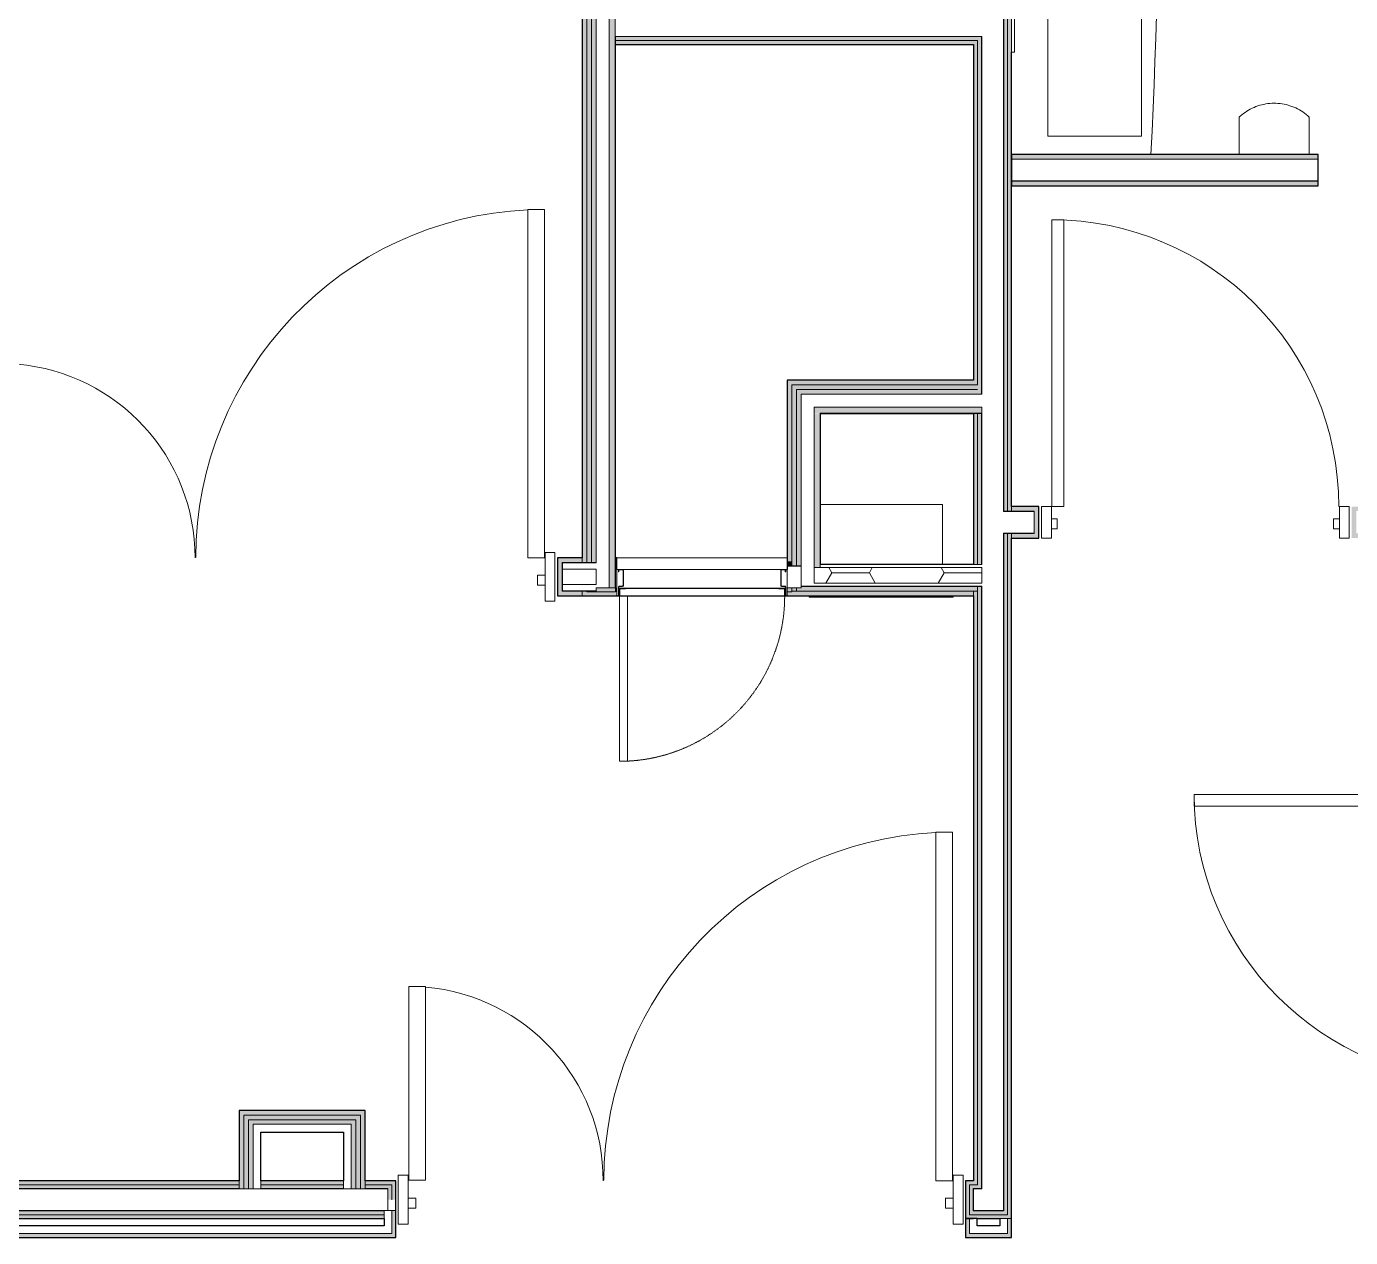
# Model space of a CAD drawing. Header units: millimetres. Extents: x 155920 to 295199, y -4084 to 97293.
# Drawn here: x 174610 to 178886, y 28346 to 32258 of the extents above; entities that cross this region are included whole.
import ezdxf

# ---------------------------------------------------------------- set-up
doc = ezdxf.new("R2010")
doc.units = ezdxf.units.MM
doc.header["$MEASUREMENT"] = 0
doc.linetypes.add('Elevation Swings', pattern=[3, 2, -1])
for name, color, linetype, lineweight in [('A-DETL-GENF', 7, 'CONTINUOUS', 9), ('A-DOOR', 4, 'CONTINUOUS', 9), ('A-DOOR-FRAM', 4, 'CONTINUOUS', 18), ('A-GENM', 8, 'CONTINUOUS', 9), ('A-WALL', 7, 'CONTINUOUS', 9), ('A-WALL-PATT', 7, 'CONTINUOUS', 25), ('E-ELEC-FIXT', 91, 'CONTINUOUS', 9), ('I-FURN', 8, 'CONTINUOUS', 9), ('I-WALL', 7, 'CONTINUOUS', 9), ('P-SANR-FIXT', 7, 'CONTINUOUS', 9)]:
    doc.layers.add(name, color=color, linetype=linetype, lineweight=lineweight)

msp = doc.modelspace()

# ---------------------------------------------------------------- hatches: boundary and pattern name
at = {"layer": 'A-WALL-PATT', "lineweight": 5}
h = msp.add_hatch(color=256, dxfattribs=at)
h.paths.add_polyline_path([(176405, 30419.1), (176420, 30419.1), (176420, 30434.1), (176405, 30434.1)], flags=0)
h.paths.add_polyline_path([(176420, 30526.1), (176420, 32309.4), (176405, 32309.4), (176405, 30526.1)], flags=0)
h = msp.add_hatch(color=256, dxfattribs=at)
h.paths.add_polyline_path([(176435, 30431.6), (176435, 30434.1), (176420, 30434.1), (176420, 30431.6)], flags=0)
h.paths.add_polyline_path([(176435, 30526.1), (176435, 32309.4), (176420, 32309.4), (176420, 30526.1)], flags=0)
for points in [[(176450, 30526.1), (176450, 32296.9), (176435, 32296.9), (176435, 30526.1)], [(176511, 30445.1), (176511, 32295.9), (176492, 32295.9), (176492, 30445.1)], [(177778.5, 30692.3), (177791, 30692.3), (177791, 32321.9), (177778.5, 32321.9), (177778.5, 30802.1)], [(177681.5, 32212.4), (177681.5, 32224.9), (176512, 32224.9), (176512, 32212.4), (177672.6, 32212.4)], [(178782.1, 31829.7), (178782.1, 31844.7), (177791, 31844.7), (177791, 31829.7), (178719.1, 31829.7)], [(177082, 30528.6), (177082, 31100), (177067, 31100), (177067, 30528.6), (177074.6, 30528.6)], [(177681.5, 31085), (177681.5, 31100), (177082, 31100), (177082, 31085), (177672.6, 31085)], [(177669, 31070), (177681.5, 31070), (177681.5, 31085), (177097, 31085), (177097, 31070), (177373.6, 31070)], [(177112, 30516.1), (177112, 31070), (177097, 31070), (177097, 30516.1)], [(177672.6, 31009), (177695, 31009), (177695, 31028), (177154, 31028), (177154, 31009), (177669, 31009)], [(177154, 30510.1), (177173, 30510.1), (177173, 31009), (177154, 31008), (177154, 30520.1)], [(177778.5, 28419.8), (177778.5, 30620.3), (177766, 30620.3), (177766, 28419.8)], [(177778.5, 28407.3), (177791, 28407.3), (177791, 30620.3), (177778.5, 30620.3), (177778.5, 28419.8)], [(177067, 30516.1), (177082, 30516.1), (177082, 30528.6), (177067, 30528.6), (177067, 30520.1)], [(176512, 30419.1), (176517, 30419.1), (176517, 30480.1), (176512, 30480.1), (176512, 30431.6), (176420, 30431.6), (176420, 30419.1), (176498.1, 30419.1)], [(177373.6, 30434.1), (177681.5, 30434.1), (177681.5, 30449.1), (177112, 30449.1), (177112, 30444.1), (177097, 30444.1), (177097, 30434.1), (177224.1, 30434.1)], [(177082, 30419.1), (177669, 30419.1), (177669, 30434.1), (177082, 30434.1), (177082, 30431.6), (177067, 30431.6), (177067, 30419.1), (177074.6, 30419.1)], [(175312.4, 28503.3), (175327.4, 28503.3), (175327.4, 28741.8), (175312.4, 28741.8), (175312.4, 28529.3)], [(175674.1, 28726.8), (175674.1, 28741.8), (175327.4, 28741.8), (175327.4, 28726.8), (175659.1, 28726.8)], [(175689.1, 28503.3), (175689.1, 28741.8), (175674.1, 28741.8), (175674.1, 28503.3)], [(175342.4, 28503.3), (175342.4, 28726.8), (175327.4, 28726.8), (175327.4, 28503.3)], [(175367.4, 28711.8), (175659.1, 28711.8), (175659.1, 28726.8), (175342.4, 28726.8), (175342.4, 28711.8)], [(175674.1, 28503.3), (175674.1, 28726.8), (175659.1, 28726.8), (175659.1, 28503.3)], [(177655.3, 28346.1), (177655.3, 28407.3), (177642.8, 28407.3), (177642.8, 28346.1)], [(177791, 28346.1), (177791, 28407.3), (177778.5, 28407.3), (177778.5, 28346.1)], [(177778.5, 28346.1), (177778.5, 28358.6), (177655.3, 28358.6), (177655.3, 28346.1), (177753.5, 28346.1)]]:
    msp.add_hatch(color=256, dxfattribs=at).paths.add_polyline_path(points, flags=0)
h = msp.add_hatch(color=256, dxfattribs=at)
h.paths.add_polyline_path([(177778.5, 30692.3), (177778.5, 32295.9), (177766, 32295.9), (177766, 30692.3)], flags=0)
h.paths.add_polyline_path([(177778.5, 32296.9), (177778.5, 32309.4), (177776, 32309.4), (177776, 32296.9)], flags=0)
at = {"layer": 'A-WALL-PATT', "lineweight": 9}
for points in [[(177669, 32199.9), (177669, 32212.4), (176512, 32212.4), (176512, 32199.9), (177373.6, 32199.9)], [(178569.6, 31742.7), (178782.1, 31742.7), (178782.1, 31757.7), (177791, 31757.7), (177791, 31742.7), (178270.6, 31742.7)], [(177669, 31100), (177669, 31115), (177067, 31115), (177067, 31100), (177373.6, 31100)], [(176517, 30480.1), (176517, 30541.1), (176512, 30541.1), (176512, 30480.1)], [(175312.4, 28503.3), (175312.4, 28756.8), (175297.4, 28756.8), (175297.4, 28503.3)], [(175312.4, 28741.8), (175689.1, 28741.8), (175689.1, 28756.8), (175312.4, 28756.8)], [(175704.1, 28503.3), (175704.1, 28756.8), (175689.1, 28756.8), (175689.1, 28503.3)], [(175790.3, 28346.1), (175802.8, 28346.1), (175802.8, 28433.3), (175790.3, 28433.3), (175790.3, 28358.6)], [(175790.3, 28346.1), (175790.3, 28358.6), (173560.8, 28358.6), (173560.8, 28346.1), (175765.3, 28346.1)]]:
    msp.add_hatch(color=256, dxfattribs=at).paths.add_polyline_path(points, flags=0)
h = msp.add_hatch(color=256, dxfattribs=at)
h.paths.add_polyline_path([(177669, 30664.8), (177681.5, 30664.8), (177681.5, 31008), (177669, 31008), (177669, 30802.1)], flags=0)
h.paths.add_polyline_path([(177669, 31100), (177681.5, 31100), (177681.5, 32212.4), (177669, 32212.4), (177669, 31115)], flags=0)
at = {"layer": 'A-WALL-PATT', "lineweight": 5}
h = msp.add_hatch(color=256, dxfattribs=at)
h.paths.add_polyline_path([(177694, 30664.8), (177694, 31008), (177681.5, 31008), (177681.5, 30664.8)], flags=0)
h.paths.add_polyline_path([(177681.5, 31070), (177694, 31070), (177694, 32224.9), (177681.5, 32224.9), (177681.5, 31085)], flags=0)
h = msp.add_hatch(color=256, dxfattribs=at)
h.paths.add_polyline_path([(177082, 30434.1), (177097, 30434.1), (177097, 30444.1), (177082, 30444.1)], flags=0)
h.paths.add_polyline_path([(177097, 30516.1), (177097, 31085), (177082, 31085), (177082, 30516.1)], flags=0)
h = msp.add_hatch(color=256, dxfattribs=at)
h.paths.add_polyline_path([(178890, 30656.3), (178905, 30656.3), (178905, 30692.3), (179819.8, 30692.3), (179819.8, 30707.3), (178890, 30707.3)], flags=0)
h.paths.add_polyline_path([(177880, 30656.3), (177880, 30707.3), (177791, 30707.3), (177791, 30692.3), (177865, 30692.3), (177865, 30656.3)], flags=0)
h.paths.add_polyline_path([(181741.1, 30692.3), (181741.1, 30707.3), (181471.8, 30707.3), (181471.8, 30692.3), (181634.1, 30692.3)], flags=0)
h.paths.add_polyline_path([(181446.8, 30692.3), (181446.8, 30707.3), (179891.8, 30707.3), (179891.8, 30692.3), (181260.7, 30692.3)], flags=0)
at = {"layer": 'A-WALL-PATT', "lineweight": 9}
h = msp.add_hatch(color=256, dxfattribs=at)
h.paths.add_polyline_path([(177669, 28516.8), (177681.5, 28516.8), (177681.5, 30434.1), (177669, 30434.1), (177669, 28529.3)], flags=0)
h.paths.add_polyline_path([(177681.5, 30520.1), (177681.5, 30664.8), (177669, 30664.8), (177669, 30520.1), (177672.6, 30520.1)], flags=0)
at = {"layer": 'A-WALL-PATT', "lineweight": 5}
h = msp.add_hatch(color=256, dxfattribs=at)
h.paths.add_polyline_path([(177681.5, 28504.3), (177694, 28504.3), (177694, 30449.1), (177681.5, 30449.1), (177681.5, 28516.8)], flags=0)
h.paths.add_polyline_path([(177694, 30520.1), (177694, 30664.8), (177681.5, 30664.8), (177681.5, 30520.1)], flags=0)
at = {"layer": 'A-WALL-PATT', "lineweight": 9}
h = msp.add_hatch(color=256, dxfattribs=at)
h.paths.add_polyline_path([(179394.1, 30605.3), (181634.1, 30605.3), (181634.1, 30620.3), (179394.1, 30620.3)], flags=0)
h.paths.add_polyline_path([(178890, 30605.3), (179322.1, 30605.3), (179322.1, 30620.3), (178905, 30620.3), (178905, 30656.3), (178890, 30656.3)], flags=0)
h.paths.add_polyline_path([(177822.1, 30605.3), (177880, 30605.3), (177880, 30656.3), (177865, 30656.3), (177865, 30620.3), (177791, 30620.3), (177791, 30605.3)], flags=0)
h = msp.add_hatch(color=256, dxfattribs=at)
h.paths.add_polyline_path([(176327.1, 30480.1), (176340.1, 30480.1), (176340.1, 30526.1), (176405, 30526.1), (176405, 30541.1), (176325.1, 30541.1), (176325.1, 30480.1)], flags=0)
h.paths.add_polyline_path([(174485.1, 30480.1), (174485.1, 30541.1), (173617, 30541.1), (173617, 30526.1), (174470.1, 30525.1), (174470.1, 30480.1)], flags=0)
at = {"layer": 'A-WALL-PATT', "lineweight": 5}
h = msp.add_hatch(color=256, dxfattribs=at)
h.paths.add_polyline_path([(173579.5, 30419.1), (174485.1, 30419.1), (174485.1, 30480.1), (174470.1, 30480.1), (174470.1, 30434.1), (173594.5, 30435.1), (173594.5, 30526.1), (173579.5, 30525.1), (173579.5, 30434.1)], flags=0)
h.paths.add_polyline_path([(176325.1, 30419.1), (176405, 30419.1), (176405, 30434.1), (176340.1, 30434.1), (176340.1, 30480.1), (176325.1, 30480.1)], flags=0)
h = msp.add_hatch(color=256, dxfattribs=at)
h.paths.add_polyline_path([(176435, 30431.6), (176512, 30431.6), (176512, 30444.1), (176450, 30444.1), (176450, 30434.1), (176435, 30434.1)], flags=0)
h.paths.add_polyline_path([(177067, 30431.6), (177082, 30431.6), (177082, 30444.1), (177067, 30444.1), (177067, 30434.1)], flags=0)
at = {"layer": 'A-WALL-PATT', "lineweight": 9}
h = msp.add_hatch(color=256, dxfattribs=at)
h.paths.add_polyline_path([(175802.8, 28468.3), (175802.8, 28529.3), (175704.1, 28529.3), (175704.1, 28516.8), (175790.3, 28516.8), (175790.3, 28468.3)], flags=0)
h.paths.add_polyline_path([(177655.3, 28468.3), (177655.3, 28516.8), (177669, 28516.8), (177669, 28529.3), (177642.8, 28529.3), (177642.8, 28468.3)], flags=0)
h.paths.add_polyline_path([(173579.5, 28516.8), (175297.4, 28516.8), (175297.4, 28529.3), (173579.5, 28529.3)], flags=0)
h.paths.add_polyline_path([(175634.1, 28516.8), (175634.1, 28529.3), (175367.4, 28529.3), (175367.4, 28516.8), (175579.5, 28516.8)], flags=0)
at = {"layer": 'A-WALL-PATT', "lineweight": 5}
h = msp.add_hatch(color=256, dxfattribs=at)
h.paths.add_polyline_path([(175790.3, 28468.3), (175790.3, 28516.8), (175704.1, 28516.8), (175704.1, 28504.3), (175777.8, 28504.3), (175777.8, 28468.3)], flags=0)
h.paths.add_polyline_path([(177667.8, 28468.3), (177669, 28504.3), (177681.5, 28504.3), (177681.5, 28516.8), (177655.3, 28516.8), (177655.3, 28468.3)], flags=0)
h.paths.add_polyline_path([(173579.5, 28504.3), (175297.4, 28504.3), (175297.4, 28516.8), (173579.5, 28516.8)], flags=0)
h.paths.add_polyline_path([(175367.4, 28504.3), (175634.1, 28504.3), (175634.1, 28516.8), (175367.4, 28516.8)], flags=0)
h = msp.add_hatch(color=256, dxfattribs=at)
h.paths.add_polyline_path([(173579.5, 28419.8), (175765.3, 28419.8), (175765.3, 28432.3), (173579.5, 28432.3)], flags=0)
h.paths.add_polyline_path([(177669, 28419.8), (177766, 28419.8), (177765, 28432.3), (177667.8, 28432.3), (177667.8, 28468.3), (177655.3, 28468.3), (177655.3, 28419.8)], flags=0)
h = msp.add_hatch(color=256, dxfattribs=at)
h.paths.add_polyline_path([(173579.5, 28407.3), (175765.3, 28407.3), (175765.3, 28419.8), (173579.5, 28419.8)], flags=0)
h.paths.add_polyline_path([(177672.6, 28407.3), (177778.5, 28407.3), (177778.5, 28419.8), (177655.3, 28419.8), (177655.3, 28468.3), (177642.8, 28468.3), (177642.8, 28407.3), (177669, 28407.3)], flags=0)

# ---------------------------------------------------------------- linework, layer by layer
at = {"layer": 'A-DETL-GENF'}
for p, q in [((176522, 30501.6), (176522, 30496.1)), ((176522, 30496.1), (176523.2, 30496.1)), ((176523.2, 30501.6), (176523.2, 30496.1)), ((176524.5, 30504.1), (176535.5, 30504.1)), ((176524.5, 30502.9), (176535.5, 30502.9)), ((176536.8, 30501.6), (176536.8, 30451.6)), ((176538, 30501.6), (176538, 30451.6)), ((177046, 30501.6), (177046, 30451.6)), ((177047.2, 30501.6), (177047.2, 30451.6)), ((177059.5, 30504.1), (177048.5, 30504.1)), ((177059.5, 30502.9), (177048.5, 30502.9)), ((177060.8, 30501.6), (177060.8, 30496.1)), ((177062, 30496.1), (177060.8, 30496.1)), ((177062, 30501.6), (177062, 30496.1)), ((176522, 30447.8), (176522, 30420.6)), ((176523.2, 30447.8), (176523.2, 30420.4)), ((176523.2, 30420.4), (176523.2, 30447.8)), ((176524.5, 30450.3), (176535.5, 30450.3)), ((176524.5, 30449.1), (176535.5, 30449.1)), ((177059.5, 30450.3), (177048.5, 30450.3)), ((177059.5, 30449.1), (177048.5, 30449.1)), ((177060.8, 30447.8), (177060.8, 30420.4)), ((177060.8, 30420.4), (177060.8, 30447.8)), ((177062, 30447.8), (177062, 30420.6)), ((176520.7, 30419.1), (176498.1, 30419.1)), ((176498.1, 30419.1), (176498.1, 30417.9)), ((176498.1, 30417.9), (176520.7, 30417.9)), ((176522, 30440.5), (176522, 30420.4)), ((177062, 30440.5), (177062, 30420.4)), ((177063.3, 30419.1), (177085.9, 30419.1)), ((177085.9, 30417.9), (177063.3, 30417.9)), ((177085.9, 30419.1), (177085.9, 30417.9))]:
    msp.add_line(p, q, dxfattribs=at)
for centre, radius, start, end in [((176524.5, 30501.6), 2.5, 90, 180), ((176524.5, 30501.6), 1.3, 90, 180), ((176535.5, 30501.6), 2.5, 0, 90), ((176535.5, 30501.6), 1.3, 0, 90), ((177048.5, 30501.6), 2.5, 90, 180), ((177048.5, 30501.6), 1.3, 90, 180), ((177059.5, 30501.6), 2.5, 0, 90), ((177059.5, 30501.6), 1.3, 0, 90), ((176524.5, 30447.8), 2.5, 90, 180), ((176524.5, 30447.8), 1.3, 90, 180), ((176535.5, 30451.6), 2.5, 270, 0), ((176535.5, 30451.6), 1.3, 270, 0), ((177048.5, 30451.6), 2.5, 180, 270), ((177048.5, 30451.6), 1.3, 180, 270), ((177059.5, 30447.8), 2.5, 0, 90), ((177059.5, 30447.8), 1.3, 0, 90), ((176520.7, 30420.4), 1.3, 270, 0), ((176520.7, 30420.4), 2.5, 270, 0), ((177063.3, 30420.4), 2.5, 180, 270), ((177063.3, 30420.4), 1.3, 180, 270)]:
    msp.add_arc(centre, radius, start, end, dxfattribs=at)
at = {"layer": 'A-DOOR'}
for p, q in [((176229.1, 31667.1), (176229.1, 30541.1)), ((176283.1, 31667.1), (176229.1, 31667.1)), ((176283.1, 30541.1), (176283.1, 31667.1)), ((177960, 31633.3), (177922, 31633.3)), ((177922, 31633.3), (177922, 30707.3)), ((177960, 30707.3), (177960, 31633.3)), ((177922, 30707.3), (177960, 30707.3)), ((176283.1, 30541.1), (176229.1, 30541.1)), ((176517, 30419.1), (176517, 30504.1)), ((176517, 30504.1), (177067, 30504.1)), ((177067, 30504.1), (177067, 30419.1)), ((176526.7, 30443.9), (177057.3, 30443.9)), ((176526.7, 30442.7), (176526.7, 30443.9)), ((177057.3, 30442.7), (176526.7, 30442.7)), ((176527.4, 30442.7), (176545.2, 30442.7)), ((176545.2, 30441.8), (176545.2, 30442.7)), ((177038.8, 30441.8), (177038.8, 30442.7)), ((177056.6, 30442.7), (177038.8, 30442.7)), ((177057.3, 30443.9), (177057.3, 30442.7)), ((176498.1, 30417.9), (176498.1, 30419.1)), ((176498.1, 30419.1), (176517, 30419.1)), ((177085.9, 30417.9), (176498.1, 30417.9)), ((176525.2, 30440.5), (176525.2, 30420.1)), ((176526.1, 30440.5), (176526.1, 30420.1)), ((176527.4, 30441.8), (176545.2, 30441.8)), ((177056.6, 30418.8), (176527.4, 30418.8)), ((176527.4, 30417.9), (177056.6, 30417.9)), ((177056.6, 30441.8), (177038.8, 30441.8)), ((177057.9, 30440.5), (177057.9, 30420.1)), ((177058.8, 30440.5), (177058.8, 30420.1)), ((177067, 30419.1), (177085.9, 30419.1)), ((177085.9, 30419.1), (177085.9, 30417.9)), ((178381.1, 29739.3), (178381.1, 29777.3)), ((178381.1, 29777.3), (179307.1, 29777.3)), ((179307.1, 29739.3), (178381.1, 29739.3)), ((177546.8, 29655.3), (177546.8, 28529.3)), ((177600.8, 29655.3), (177546.8, 29655.3)), ((177600.8, 28529.3), (177600.8, 29655.3)), ((175844.8, 29157.3), (175898.8, 29157.3)), ((175844.8, 28531.3), (175844.8, 29157.3)), ((175898.8, 29157.3), (175898.8, 28531.3)), ((175844.8, 28531.3), (175898.8, 28531.3)), ((177600.8, 28529.3), (177546.8, 28529.3))]:
    msp.add_line(p, q, dxfattribs=at)
at = {"layer": 'A-DOOR', "linetype": 'Elevation Swings'}
for p, q in [((176525.2, 29884.3), (176525.2, 30417.9)), ((176525.2, 30417.9), (176551.2, 30417.9)), ((176551.2, 30417.9), (176551.2, 29884.3)), ((176551.2, 29884.3), (176525.2, 29884.3))]:
    msp.add_line(p, q, dxfattribs=at)
at = {"layer": 'A-DOOR'}
for centre, radius, start, end in [((176283.1, 30541.1), 1126, 92.7488, 179.8982), ((177922, 30707.3), 926, 0, 90), ((174527.1, 30541.1), 628, 0, 85.0672), ((176527.4, 30440.5), 2.2, 90, 180), ((177056.6, 30440.5), 2.2, 0, 90), ((176527.4, 30420.1), 2.2, 180, 270), ((176527.4, 30440.5), 1.3, 90, 180), ((176527.4, 30420.1), 1.3, 180, 270), ((177056.6, 30440.5), 1.3, 0, 90), ((177056.6, 30420.1), 2.2, 270, 0), ((177056.6, 30420.1), 1.3, 270, 0), ((179307.1, 29777.3), 926, 180, 270), ((177600.8, 28529.3), 1126, 92.7488, 179.8982), ((175844.8, 28529.3), 628, 0, 85.0672)]:
    msp.add_arc(centre, radius, start, end, dxfattribs=at)
at = {"layer": 'A-DOOR', "linetype": 'Elevation Swings'}
msp.add_arc((176525.2, 30417.9), 533.6, 270, 0, dxfattribs=at)
at = {"layer": 'A-DOOR-FRAM', "lineweight": 20}
for p, q in [((177888, 30707.3), (177920, 30707.3)), ((177888, 30605.3), (177888, 30707.3)), ((177920, 30707.3), (177920, 30605.3)), ((178850, 30707.3), (178882, 30707.3)), ((178850, 30605.3), (178850, 30707.3)), ((178882, 30707.3), (178882, 30605.3)), ((177920, 30635.3), (177920, 30667.3)), ((177920, 30667.3), (177939, 30667.3)), ((177939, 30667.3), (177939, 30635.3)), ((178831, 30635.3), (178831, 30667.3)), ((178831, 30667.3), (178850, 30667.3)), ((178850, 30667.3), (178850, 30635.3)), ((177939, 30635.3), (177920, 30635.3)), ((178850, 30635.3), (178831, 30635.3)), ((177920, 30605.3), (177888, 30605.3)), ((178882, 30605.3), (178850, 30605.3)), ((176285.1, 30559.1), (176317.1, 30559.1)), ((176285.1, 30401.1), (176285.1, 30559.1)), ((176317.1, 30559.1), (176317.1, 30401.1)), ((176260.1, 30485.1), (176285.1, 30485.1)), ((176260.1, 30453.1), (176260.1, 30485.1)), ((176285.1, 30453.1), (176260.1, 30453.1)), ((176285.1, 30485.1), (176285.1, 30453.1)), ((176317.1, 30401.1), (176285.1, 30401.1)), ((175810.8, 28547.3), (175842.8, 28547.3)), ((175810.8, 28389.3), (175810.8, 28547.3)), ((175842.8, 28547.3), (175842.8, 28389.3)), ((177602.8, 28547.3), (177634.8, 28547.3)), ((177602.8, 28389.3), (177602.8, 28547.3)), ((177634.8, 28547.3), (177634.8, 28389.3)), ((175842.8, 28473.3), (175867.8, 28473.3)), ((175842.8, 28441.3), (175842.8, 28473.3)), ((175867.8, 28441.3), (175842.8, 28441.3)), ((175867.8, 28473.3), (175867.8, 28441.3)), ((177577.8, 28473.3), (177602.8, 28473.3)), ((177577.8, 28441.3), (177577.8, 28473.3)), ((177602.8, 28441.3), (177577.8, 28441.3)), ((177602.8, 28473.3), (177602.8, 28441.3)), ((175842.8, 28389.3), (175810.8, 28389.3)), ((177634.8, 28389.3), (177602.8, 28389.3))]:
    msp.add_line(p, q, dxfattribs=at)
at = {"layer": 'A-GENM'}
for p, q in [((177174, 30714.1), (177568, 30714.1)), ((177568, 30520.1), (177568, 30714.1)), ((177138, 30419.1), (177138, 30414.1)), ((177603, 30414.1), (177138, 30414.1)), ((177603, 30414.1), (177603, 30419.1))]:
    msp.add_line(p, q, dxfattribs=at)
at = {"layer": 'A-WALL'}
for p, q in [((176420, 32199.9), (176420, 32309.4)), ((176435, 32199.9), (176435, 32296.9)), ((176450, 32199.9), (176450, 32295.9)), ((176492, 32199.9), (176492, 32295.9)), ((176511, 32225.9), (176511, 32295.9)), ((177765, 30692.3), (177765, 32295.9)), ((177766, 30692.3), (177766, 32295.9)), ((177778.5, 30692.3), (177778.5, 32295.9)), ((176420, 32199.9), (176420, 30526.1)), ((176435, 32199.9), (176435, 30526.1)), ((176450, 32199.9), (176450, 30526.1)), ((176492, 32199.9), (176492, 30445.1)), ((176511, 32199.9), (176511, 32225.9)), ((176511, 32199.9), (176511, 30445.1)), ((177669, 32225.9), (176512, 32225.9)), ((176512, 32224.9), (176512, 32225.9)), ((177669, 32224.9), (176512, 32224.9)), ((176512, 32212.4), (176512, 32224.9)), ((177669, 32212.4), (176512, 32212.4)), ((176512, 32199.9), (176512, 32212.4)), ((177669, 32225.9), (177694, 32225.9)), ((177669, 32224.9), (177681.5, 32224.9)), ((177669, 32212.4), (177681.5, 32212.4)), ((177681.5, 32224.9), (177694, 32224.9)), ((177681.5, 31100), (177681.5, 32212.4)), ((177694, 32225.9), (177695, 32225.9)), ((177694, 31070), (177694, 32224.9)), ((177695, 31070), (177695, 32225.9)), ((178782.1, 31829.7), (177791, 31829.7)), ((178782.1, 31828.7), (177791, 31828.7)), ((178782.1, 31758.7), (177791, 31758.7)), ((178782.1, 31757.7), (177791, 31757.7)), ((177082, 31100), (177669, 31100)), ((177082, 31085), (177082, 31100)), ((177082, 31008), (177082, 31085)), ((177097, 31085), (177669, 31085)), ((177097, 31070), (177097, 31085)), ((177681.5, 31100), (177669, 31100)), ((177681.5, 31085), (177669, 31085)), ((177097, 31008), (177097, 31070)), ((177112, 31070), (177669, 31070)), ((177112, 31028), (177112, 31070)), ((177681.5, 31070), (177669, 31070)), ((177694, 31070), (177681.5, 31070)), ((177695, 31070), (177694, 31070)), ((177082, 31008), (177082, 30528.6)), ((177097, 31008), (177097, 30520.1)), ((177112, 31008), (177112, 31028)), ((177112, 31008), (177112, 30520.1)), ((177154, 31028), (177669, 31028)), ((177154, 31009), (177154, 31028)), ((177154, 31008), (177154, 31009)), ((177154, 31008), (177154, 30520.1)), ((177173, 31009), (177669, 31009)), ((177173, 31008), (177173, 31009)), ((177173, 31008), (177173, 30520.1)), ((177695, 31028), (177669, 31028)), ((177695, 31009), (177669, 31009)), ((177681.5, 31008), (177669, 31008)), ((177681.5, 30664.8), (177681.5, 31008)), ((177694, 31008), (177681.5, 31008)), ((177694, 30664.8), (177694, 31008)), ((177695, 31008), (177694, 31008)), ((177695, 31009), (177695, 31028)), ((177695, 31028), (177695, 31009)), ((177695, 30664.8), (177695, 31008)), ((177791, 30707.3), (177791, 30692.3)), ((177791, 30692.3), (177791, 30707.3)), ((177681.5, 30520.1), (177681.5, 30664.8)), ((177694, 30520.1), (177694, 30664.8)), ((177695, 30520.1), (177695, 30664.8)), ((177765, 30691.3), (177765, 30692.3)), ((177766, 30691.3), (177765, 30691.3)), ((177778.5, 30692.3), (177766, 30692.3)), ((177791, 30691.3), (177766, 30691.3)), ((177791, 30692.3), (177778.5, 30692.3)), ((177865, 30692.3), (177791, 30692.3)), ((177864, 30691.3), (177791, 30691.3)), ((177864, 30656.3), (177864, 30691.3)), ((177864, 30621.3), (177864, 30656.3)), ((177865, 30656.3), (177865, 30692.3)), ((177865, 30620.3), (177865, 30656.3)), ((177766, 30621.3), (177765, 30621.3)), ((177765, 30620.3), (177765, 30621.3)), ((177765, 28433.3), (177765, 30620.3)), ((177791, 30621.3), (177766, 30621.3)), ((177766, 30620.3), (177766, 30621.3)), ((177778.5, 30620.3), (177766, 30620.3)), ((177766, 28432.3), (177766, 30620.3)), ((177791, 30620.3), (177778.5, 30620.3)), ((177778.5, 28419.8), (177778.5, 30620.3)), ((177791, 30621.3), (177864, 30621.3)), ((177791, 30620.3), (177791, 30605.3)), ((177791, 30620.3), (177865, 30620.3)), ((176405, 30526.1), (176405, 30541.1)), ((176512, 30541.1), (176512, 30480.1)), ((177082, 30528.6), (177082, 30520.1)), ((176340.1, 30526.1), (176340.1, 30480.1)), ((176405, 30526.1), (176340.1, 30526.1)), ((176405, 30525.1), (176341.1, 30525.1)), ((176341.1, 30525.1), (176341.1, 30505.1)), ((176341.1, 30505.1), (176341.1, 30480.1)), ((176405, 30505.1), (176341.1, 30505.1)), ((176405, 30526.1), (176420, 30526.1)), ((176405, 30525.1), (176450, 30525.1)), ((176405, 30505.1), (176450, 30505.1)), ((176420, 30526.1), (176435, 30526.1)), ((176435, 30526.1), (176450, 30526.1)), ((176450, 30526.1), (176450, 30525.1)), ((176450, 30526.1), (176450, 30525.1)), ((176450, 30505.1), (176450, 30455.1)), ((176450, 30505.1), (176450, 30455.1)), ((177097, 30516.1), (177097, 30520.1)), ((177112, 30516.1), (177112, 30520.1)), ((177154, 30510.1), (177154, 30520.1)), ((177154, 30510.1), (177173, 30510.1)), ((177154, 30460.1), (177154, 30510.1)), ((177173, 30510.1), (177154, 30510.1)), ((177173, 30510.1), (177173, 30520.1)), ((177173, 30510.1), (177669, 30510.1)), ((177681.5, 30520.1), (177669, 30520.1)), ((177695, 30510.1), (177669, 30510.1)), ((177694, 30520.1), (177681.5, 30520.1)), ((177695, 30520.1), (177694, 30520.1)), ((177695, 30460.1), (177695, 30510.1)), ((177695, 30510.1), (177695, 30460.1)), ((176340.1, 30480.1), (176340.1, 30434.1)), ((176341.1, 30480.1), (176341.1, 30455.1)), ((176341.1, 30455.1), (176341.1, 30435.1)), ((176405, 30455.1), (176341.1, 30455.1)), ((176405, 30455.1), (176450, 30455.1)), ((176450, 30445.1), (176450, 30444.1)), ((176492, 30445.1), (176450, 30445.1)), ((176450, 30444.1), (176450, 30445.1)), ((176450, 30444.1), (176450, 30435.1)), ((176511, 30445.1), (176492, 30445.1)), ((176512, 30445.1), (176511, 30445.1)), ((176512, 30480.1), (176512, 30445.1)), ((177097, 30434.1), (177097, 30444.1)), ((177112, 30450.1), (177669, 30450.1)), ((177112, 30449.1), (177669, 30449.1)), ((177154, 30460.1), (177669, 30460.1)), ((177695, 30460.1), (177669, 30460.1)), ((177694, 30450.1), (177669, 30450.1)), ((177681.5, 30449.1), (177669, 30449.1)), ((177681.5, 30434.1), (177681.5, 30449.1)), ((177681.5, 30449.1), (177681.5, 30434.1)), ((177694, 30449.1), (177681.5, 30449.1)), ((177695, 30450.1), (177694, 30450.1)), ((177694, 28504.3), (177694, 30449.1)), ((177695, 28503.3), (177695, 30450.1)), ((176340.1, 30434.1), (176405, 30434.1)), ((176341.1, 30435.1), (176405, 30435.1)), ((176405, 30435.1), (176450, 30435.1)), ((176405, 30434.1), (176420, 30434.1)), ((176405, 30419.1), (176405, 30434.1)), ((176420, 30434.1), (176435, 30434.1)), ((176420, 30434.1), (176420, 30431.6)), ((176435, 30431.6), (176420, 30431.6)), ((176435, 30434.1), (176450, 30434.1)), ((176450, 30435.1), (176450, 30434.1)), ((177082, 30434.1), (177097, 30434.1)), ((177097, 30434.1), (177082, 30434.1)), ((177097, 30434.1), (177112, 30434.1)), ((177112, 30434.1), (177669, 30434.1)), ((177669, 30419.1), (177669, 30434.1)), ((177681.5, 30434.1), (177669, 30434.1)), ((177681.5, 28516.8), (177681.5, 30434.1)), ((175312.4, 28741.8), (175327.4, 28741.8)), ((175312.4, 28529.3), (175312.4, 28741.8)), ((175327.4, 28741.8), (175367.4, 28741.8)), ((175367.4, 28741.8), (175634.1, 28741.8)), ((175634.1, 28741.8), (175674.1, 28741.8)), ((175674.1, 28741.8), (175689.1, 28741.8)), ((175689.1, 28741.8), (175689.1, 28529.3)), ((175327.4, 28726.8), (175342.4, 28726.8)), ((175327.4, 28529.3), (175327.4, 28726.8)), ((175342.4, 28726.8), (175367.4, 28726.8)), ((175342.4, 28711.8), (175367.4, 28711.8)), ((175342.4, 28529.3), (175342.4, 28711.8)), ((175367.4, 28726.8), (175634.1, 28726.8)), ((175367.4, 28711.8), (175634.1, 28711.8)), ((175634.1, 28726.8), (175659.1, 28726.8)), ((175634.1, 28711.8), (175659.1, 28711.8)), ((175659.1, 28726.8), (175674.1, 28726.8)), ((175659.1, 28711.8), (175659.1, 28529.3)), ((175674.1, 28726.8), (175674.1, 28529.3)), ((175297.4, 28529.3), (175297.4, 28516.8)), ((175312.4, 28529.3), (175312.4, 28503.3)), ((175327.4, 28529.3), (175327.4, 28503.3)), ((175342.4, 28529.3), (175342.4, 28503.3)), ((175367.4, 28529.3), (175367.4, 28516.8)), ((175634.1, 28529.3), (175634.1, 28516.8)), ((175659.1, 28529.3), (175659.1, 28503.3)), ((175674.1, 28529.3), (175674.1, 28503.3)), ((175689.1, 28529.3), (175689.1, 28503.3)), ((175704.1, 28529.3), (175704.1, 28516.8)), ((175297.4, 28516.8), (173579.5, 28516.8)), ((175297.4, 28504.3), (173579.5, 28504.3)), ((175297.4, 28503.3), (173579.5, 28503.3)), ((175297.4, 28516.8), (175297.4, 28504.3)), ((175297.4, 28504.3), (175297.4, 28503.3)), ((175312.4, 28503.3), (175297.4, 28503.3)), ((175312.4, 28503.3), (175297.4, 28503.3)), ((175327.4, 28503.3), (175312.4, 28503.3)), ((175327.4, 28503.3), (175312.4, 28503.3)), ((175342.4, 28503.3), (175327.4, 28503.3)), ((175342.4, 28503.3), (175327.4, 28503.3)), ((175367.4, 28503.3), (175342.4, 28503.3)), ((175367.4, 28503.3), (175342.4, 28503.3)), ((175634.1, 28516.8), (175367.4, 28516.8)), ((175367.4, 28516.8), (175367.4, 28504.3)), ((175634.1, 28504.3), (175367.4, 28504.3)), ((175367.4, 28504.3), (175367.4, 28503.3)), ((175634.1, 28503.3), (175367.4, 28503.3)), ((175634.1, 28516.8), (175634.1, 28504.3)), ((175634.1, 28504.3), (175634.1, 28503.3)), ((175659.1, 28503.3), (175634.1, 28503.3)), ((175659.1, 28503.3), (175634.1, 28503.3)), ((175674.1, 28503.3), (175659.1, 28503.3)), ((175674.1, 28503.3), (175659.1, 28503.3)), ((175689.1, 28503.3), (175674.1, 28503.3)), ((175689.1, 28503.3), (175674.1, 28503.3)), ((175704.1, 28503.3), (175689.1, 28503.3)), ((175704.1, 28503.3), (175689.1, 28503.3)), ((175790.3, 28516.8), (175704.1, 28516.8)), ((175704.1, 28516.8), (175704.1, 28504.3)), ((175777.8, 28504.3), (175704.1, 28504.3)), ((175704.1, 28504.3), (175704.1, 28503.3)), ((175776.8, 28503.3), (175704.1, 28503.3)), ((175776.8, 28468.3), (175776.8, 28503.3)), ((175777.8, 28468.3), (175777.8, 28504.3)), ((175790.3, 28468.3), (175790.3, 28516.8)), ((177655.3, 28516.8), (177655.3, 28468.3)), ((177669, 28516.8), (177655.3, 28516.8)), ((177669, 28504.3), (177667.8, 28504.3)), ((177667.8, 28504.3), (177667.8, 28468.3)), ((177681.5, 28516.8), (177669, 28516.8)), ((177681.5, 28504.3), (177669, 28504.3)), ((177694, 28503.3), (177669, 28503.3)), ((177694, 28504.3), (177681.5, 28504.3)), ((177695, 28503.3), (177694, 28503.3)), ((173579.5, 28433.3), (175765.3, 28433.3)), ((175765.3, 28433.3), (175776.8, 28433.3)), ((175765.3, 28433.3), (175776.8, 28433.3)), ((175765.3, 28433.3), (175765.3, 28432.3)), ((175776.8, 28433.3), (175776.8, 28468.3)), ((175790.3, 28433.3), (175790.3, 28407.3)), ((177655.3, 28468.3), (177655.3, 28419.8)), ((177667.8, 28468.3), (177667.8, 28432.3)), ((177695, 28433.3), (177669, 28433.3)), ((177765, 28433.3), (177695, 28433.3)), ((173579.5, 28432.3), (175765.3, 28432.3)), ((173579.5, 28419.8), (175765.3, 28419.8)), ((175765.3, 28432.3), (175765.3, 28419.8)), ((175765.3, 28419.8), (175765.3, 28407.3)), ((175790.3, 28407.3), (175790.3, 28358.6)), ((177655.3, 28419.8), (177669, 28419.8)), ((177655.3, 28407.3), (177655.3, 28358.6)), ((177667.8, 28432.3), (177669, 28432.3)), ((177765, 28432.3), (177669, 28432.3)), ((177766, 28419.8), (177669, 28419.8)), ((177765, 28407.3), (177753.5, 28407.3)), ((177766, 28432.3), (177765, 28432.3)), ((177766, 28407.3), (177765, 28407.3)), ((177778.5, 28419.8), (177766, 28419.8)), ((177778.5, 28407.3), (177766, 28407.3)), ((177778.5, 28407.3), (177791, 28407.3)), ((177778.5, 28358.6), (177778.5, 28407.3)), ((177791, 28407.3), (177778.5, 28407.3)), ((175765.3, 28358.6), (173560.8, 28358.6)), ((175790.3, 28358.6), (175765.3, 28358.6)), ((177680.3, 28358.6), (177655.3, 28358.6)), ((177680.3, 28358.6), (177753.5, 28358.6)), ((177778.5, 28358.6), (177753.5, 28358.6))]:
    msp.add_line(p, q, dxfattribs=at)
at = {"layer": 'A-WALL', "lineweight": 30}
for p, q in [((176405, 30541.1), (176325.1, 30541.1)), ((176325.1, 30541.1), (176325.1, 30419.1)), ((176325.1, 30419.1), (176405, 30419.1))]:
    msp.add_line(p, q, dxfattribs=at)
at = {"layer": 'A-WALL-PATT', "linetype": 'Continuous', "lineweight": 9}
for p, q in [((177192, 30460.1), (177211.2, 30493.5)), ((177211.3, 30493.5), (177201.7, 30510.1)), ((177211.2, 30493.6), (177332.2, 30493.6)), ((177211.2, 30493.5), (177211.2, 30493.5)), ((177211.2, 30493.5), (177211.2, 30493.5)), ((177332.2, 30493.5), (177341.8, 30510.1)), ((177351.5, 30460.1), (177332.3, 30493.5)), ((177554.9, 30460.1), (177574.1, 30493.5)), ((177574.2, 30493.5), (177564.6, 30510.1)), ((177574.1, 30493.6), (177695, 30493.6)), ((177574.1, 30493.5), (177574.1, 30493.5)), ((177574.1, 30493.5), (177574.1, 30493.5))]:
    msp.add_line(p, q, dxfattribs=at)
at = {"layer": 'E-ELEC-FIXT'}
for p, q in [((178551.1, 31984.1), (178545.6, 31980.4)), ((178556.7, 31987.5), (178551.1, 31984.1)), ((178562.5, 31990.7), (178556.7, 31987.5)), ((178568.4, 31993.7), (178562.5, 31990.7)), ((178574.4, 31996.4), (178568.4, 31993.7)), ((178580.5, 31998.9), (178574.4, 31996.4)), ((178586.7, 32001.1), (178580.5, 31998.9)), ((178593, 32003.1), (178586.7, 32001.1)), ((178599.4, 32004.9), (178593, 32003.1)), ((178605.8, 32006.3), (178599.4, 32004.9)), ((178612.3, 32007.6), (178605.8, 32006.3)), ((178618.9, 32008.5), (178612.3, 32007.6)), ((178625.4, 32009.2), (178618.9, 32008.5)), ((178632, 32009.7), (178625.4, 32009.2)), ((178638.6, 32009.8), (178632, 32009.7)), ((178645.2, 32009.7), (178638.6, 32009.8)), ((178651.8, 32009.4), (178645.2, 32009.7)), ((178658.4, 32008.8), (178651.8, 32009.4)), ((178665, 32007.9), (178658.4, 32008.8)), ((178671.5, 32006.7), (178665, 32007.9)), ((178677.9, 32005.3), (178671.5, 32006.7)), ((178684.3, 32003.7), (178677.9, 32005.3)), ((178690.6, 32001.8), (178684.3, 32003.7)), ((178696.9, 31999.6), (178690.6, 32001.8)), ((178703, 31997.2), (178696.9, 31999.6)), ((178709.1, 31994.5), (178703, 31997.2)), ((178715, 31991.6), (178709.1, 31994.5)), ((178720.8, 31988.5), (178715, 31991.6)), ((178726.5, 31985.1), (178720.8, 31988.5)), ((178732, 31981.6), (178726.5, 31985.1)), ((178530, 31968.2), (178526.6, 31965.1)), ((178535, 31972.5), (178530, 31968.2)), ((178540.2, 31976.5), (178535, 31972.5)), ((178545.6, 31980.4), (178540.2, 31976.5)), ((178737.4, 31977.7), (178732, 31981.6)), ((178742.7, 31973.7), (178737.4, 31977.7)), ((178747.8, 31969.5), (178742.7, 31973.7)), ((178752.7, 31965.1), (178747.8, 31969.5))]:
    msp.add_line(p, q, dxfattribs=at)
for points, knots in [([(178526.6, 31965), (178526.6, 31965.3), (178526.6, 31963.9), (178526.6, 31959.1), (178526.6, 31955.7), (178526.6, 31952.6), (178526.6, 31949.3), (178526.6, 31944.4), (178526.6, 31938.9), (178526.6, 31932.9), (178526.6, 31926.6), (178526.6, 31918.8), (178526.6, 31909.6), (178526.6, 31900.8), (178526.6, 31891.7), (178526.6, 31879.4), (178526.6, 31863.7), (178526.6, 31851.1), (178526.6, 31844.7)], [-1, -1, -1, -1, -0.861111, -0.791667, -0.756944, -0.722222, -0.6875, -0.652778, -0.583333, -0.548611, -0.513889, -0.444444, -0.388889, -0.333333, -0.277778, -0.222222, -0.111111, 0, 0, 0, 0]), ([(178752.7, 31844.7), (178752.7, 31852.7), (178752.7, 31864.5), (178752.7, 31880.2), (178752.7, 31889.8), (178752.7, 31897.4), (178752.7, 31904.8), (178752.7, 31914), (178752.7, 31922.6), (178752.7, 31929.1), (178752.7, 31934.7), (178752.7, 31940.9), (178752.7, 31947.2), (178752.7, 31952.7), (178752.7, 31957.4), (178752.7, 31961), (178752.7, 31963.5), (178752.7, 31964.9), (178752.7, 31965.1), (178752.7, 31965)], [-1, -1, -1, -1, -0.861111, -0.791667, -0.722222, -0.6875, -0.652778, -0.583333, -0.513889, -0.479167, -0.444444, -0.388889, -0.333333, -0.277778, -0.222222, -0.166667, -0.111111, -0.055556, 0, 0, 0, 0])]:
    msp.add_open_spline(points, degree=3, knots=knots, dxfattribs=at)
at = {"layer": 'I-FURN'}
for p, q in [((177791, 32474.7), (177791, 32174.7)), ((177801, 32174.7), (177801, 32474.7)), ((177791, 32174.7), (177801, 32174.7))]:
    msp.add_line(p, q, dxfattribs=at)
at = {"layer": 'I-WALL', "lineweight": 30}
for p, q in [((176405, 32309.4), (176405, 32199.9)), ((176405, 32199.9), (176405, 30541.1)), ((176512, 32199.9), (177669, 32199.9)), ((176512, 30541.1), (176512, 32199.9)), ((177669, 32199.9), (177669, 31115)), ((177791, 30707.3), (177791, 32174.7)), ((178782.1, 31844.7), (177791, 31844.7)), ((177791, 31844.7), (177791, 31742.7)), ((178782.1, 31742.7), (178782.1, 31844.7)), ((177791, 31742.7), (178782.1, 31742.7)), ((177669, 31115), (177067, 31115)), ((177067, 31115), (177067, 31100)), ((177067, 31100), (177067, 31008)), ((177067, 31008), (177067, 30520.1)), ((177174, 31008), (177669, 31008)), ((177174, 30520.1), (177174, 31008)), ((177669, 31008), (177669, 30664.8)), ((177880, 30707.3), (177791, 30707.3)), ((177880, 30605.3), (177880, 30707.3)), ((177669, 30664.8), (177669, 30520.1)), ((177791, 30605.3), (177880, 30605.3)), ((177791, 28407.3), (177791, 30605.3)), ((176517, 30541.1), (176512, 30541.1)), ((176517, 30504.1), (176517, 30541.1)), ((177067, 30520.1), (177067, 30504.1)), ((177669, 30520.1), (177174, 30520.1)), ((176512, 30445.1), (176512, 30431.6)), ((176405, 30419.1), (176420, 30419.1)), ((176420, 30419.1), (176498.1, 30419.1)), ((177085.9, 30419.1), (177669, 30419.1)), ((177669, 30419.1), (177669, 28529.3)), ((175297.4, 28756.8), (175297.4, 28529.3)), ((175312.4, 28756.8), (175297.4, 28756.8)), ((175367.4, 28756.8), (175312.4, 28756.8)), ((175634.1, 28756.8), (175367.4, 28756.8)), ((175689.1, 28756.8), (175634.1, 28756.8)), ((175704.1, 28756.8), (175689.1, 28756.8)), ((175704.1, 28529.3), (175704.1, 28756.8)), ((175367.4, 28686.8), (175634.1, 28686.8)), ((175367.4, 28529.3), (175367.4, 28686.8)), ((175634.1, 28686.8), (175634.1, 28529.3)), ((175297.4, 28529.3), (173579.5, 28529.3)), ((175634.1, 28529.3), (175367.4, 28529.3)), ((175802.8, 28529.3), (175704.1, 28529.3)), ((175802.8, 28433.3), (175802.8, 28529.3)), ((177669, 28529.3), (177642.8, 28529.3)), ((177642.8, 28529.3), (177642.8, 28407.3)), ((177669, 28468.3), (177669, 28503.3)), ((175802.8, 28407.3), (175802.8, 28433.3)), ((177669, 28433.3), (177669, 28468.3)), ((173579.5, 28407.3), (175765.3, 28407.3)), ((175765.3, 28407.3), (175765.3, 28383.6)), ((175802.8, 28346.1), (175802.8, 28407.3)), ((177642.8, 28407.3), (177669, 28407.3)), ((177669, 28407.3), (177642.8, 28407.3)), ((177642.8, 28407.3), (177642.8, 28346.1)), ((177680.3, 28407.3), (177669, 28407.3)), ((177680.3, 28407.3), (177753.5, 28407.3)), ((177680.3, 28383.6), (177680.3, 28407.3)), ((177753.5, 28407.3), (177753.5, 28383.6)), ((177791, 28346.1), (177791, 28407.3)), ((175765.3, 28383.6), (173560.8, 28383.6)), ((177753.5, 28383.6), (177680.3, 28383.6)), ((173560.8, 28346.1), (175765.3, 28346.1)), ((175765.3, 28346.1), (175790.3, 28346.1)), ((175790.3, 28346.1), (175802.8, 28346.1)), ((177642.8, 28346.1), (177655.3, 28346.1)), ((177655.3, 28346.1), (177680.3, 28346.1)), ((177680.3, 28346.1), (177753.5, 28346.1)), ((177753.5, 28346.1), (177778.5, 28346.1)), ((177778.5, 28346.1), (177791, 28346.1))]:
    msp.add_line(p, q, dxfattribs=at)
at = {"layer": 'I-WALL'}
for p, q in [((176517, 30541.1), (177067, 30541.1)), ((177067, 30528.6), (177082, 30528.6)), ((177082, 30528.6), (177082, 30516.1)), ((177067, 30516.1), (177112, 30516.1)), ((177067, 30516.1), (177082, 30516.1)), ((177067, 30515.1), (177112, 30515.1)), ((177067, 30515.1), (177112, 30515.1)), ((177112, 30516.1), (177112, 30515.1)), ((177112, 30515.1), (177112, 30445.1)), ((176512, 30444.1), (176450, 30444.1)), ((177067, 30445.1), (177112, 30445.1)), ((177067, 30445.1), (177112, 30445.1)), ((177067, 30444.1), (177082, 30444.1)), ((177067, 30444.1), (177112, 30444.1)), ((177082, 30444.1), (177082, 30431.6)), ((177112, 30445.1), (177112, 30444.1)), ((176450, 30431.6), (176435, 30431.6)), ((176512, 30431.6), (176450, 30431.6)), ((177067, 30431.6), (177082, 30431.6)), ((175776.8, 28433.3), (175790.3, 28433.3)), ((175790.3, 28433.3), (175802.8, 28433.3))]:
    msp.add_line(p, q, dxfattribs=at)
at = {"layer": 'P-SANR-FIXT'}
for p, q in [((177908.8, 31903.3), (177908.8, 34198.7)), ((177908.8, 34198.7), (177908.8, 31903.3)), ((178211, 34198.7), (178211, 31903.3)), ((178211, 31903.3), (178211, 34198.7)), ((178211, 31903.3), (177908.8, 31903.3)), ((177908.8, 31903.3), (178211, 31903.3))]:
    msp.add_line(p, q, dxfattribs=at)
msp.add_arc((153766.7, 33044.7), 24504.2, 357.19304, 2.80696, dxfattribs=at)

doc.saveas('drawing.dxf')
